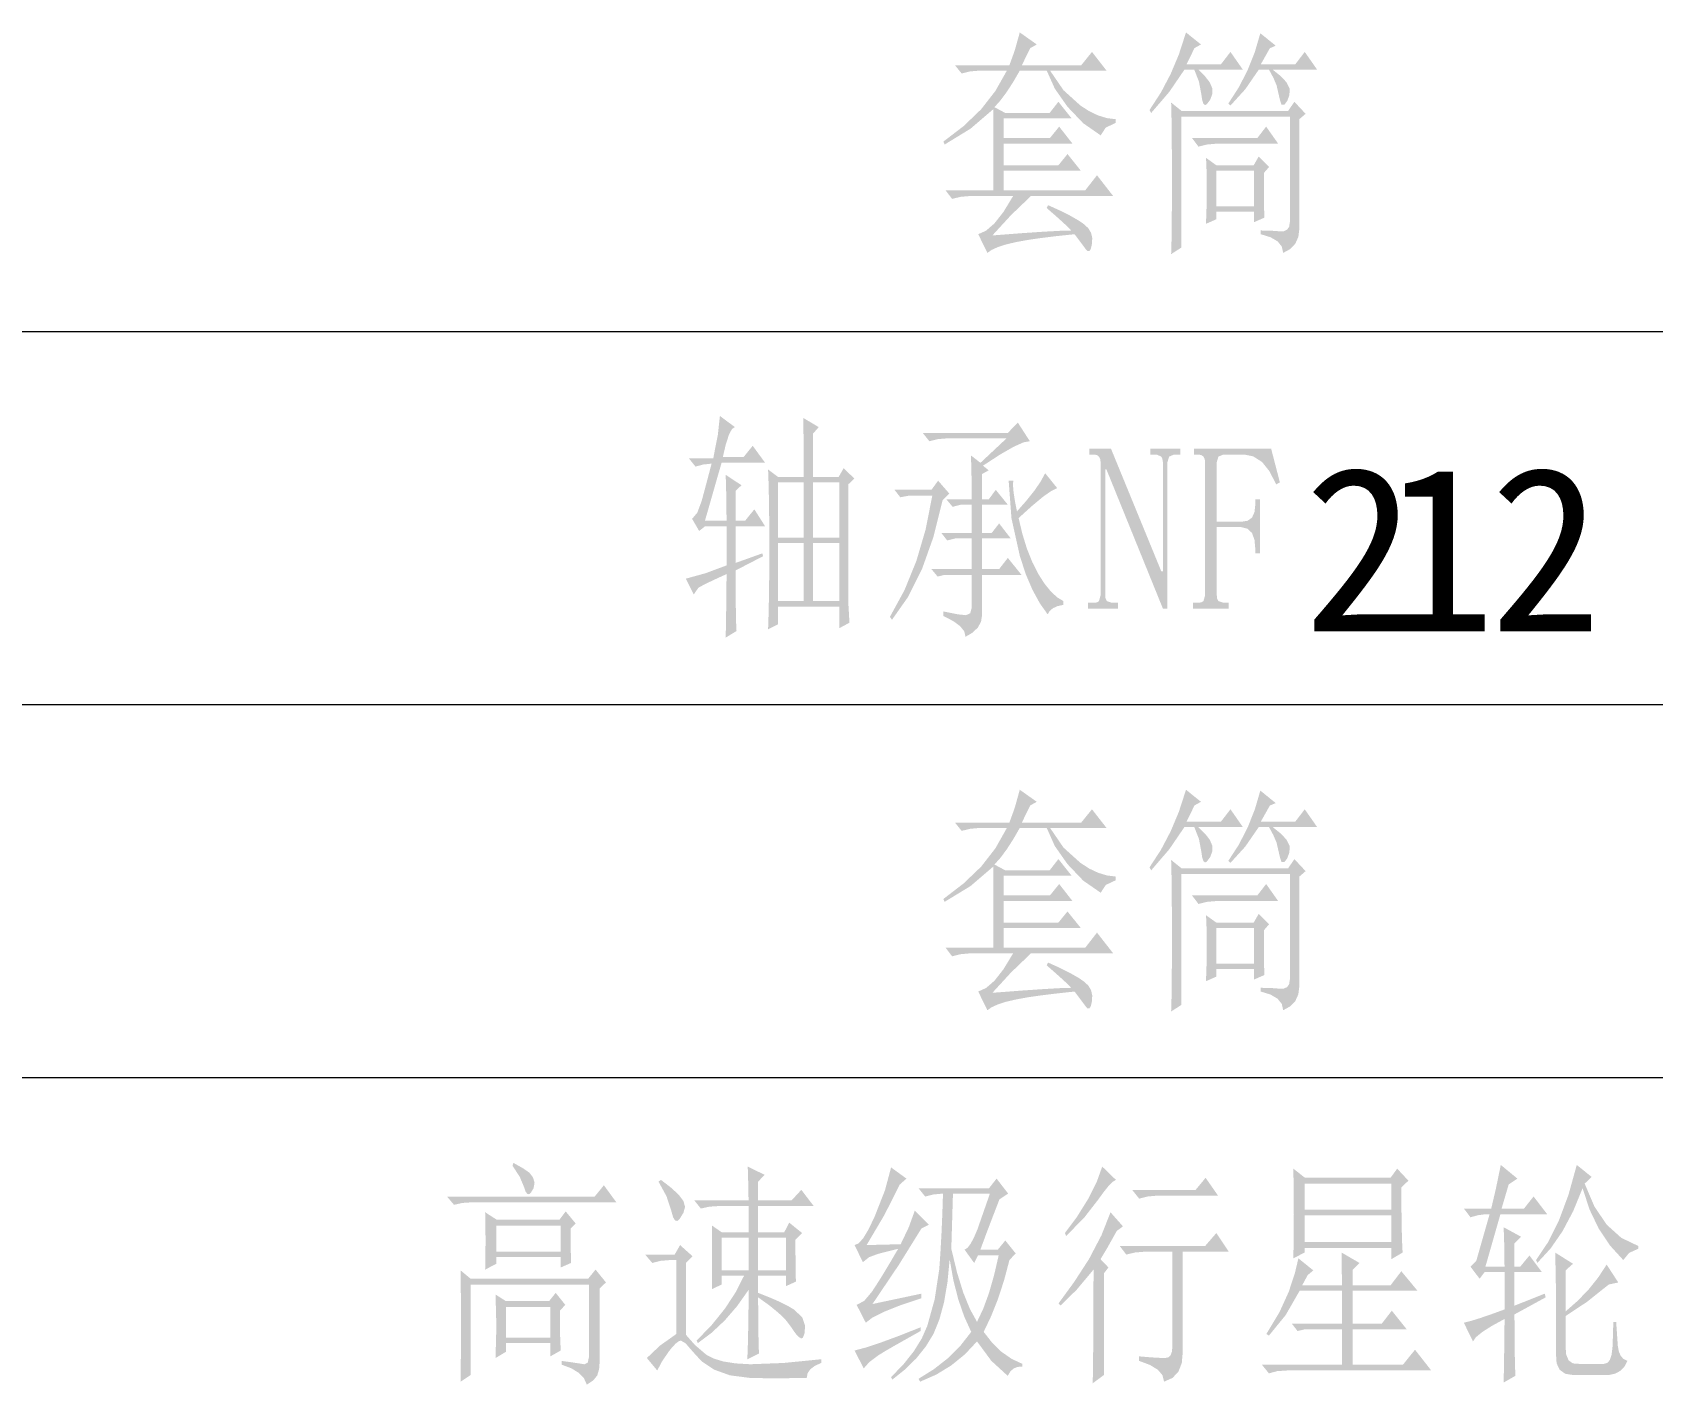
# Model space of a CAD drawing. Header units: millimetres. Extents: x -594 to 6367, y -2099 to 456.
# Drawn here: x 443.74 to 474.17, y -161.25 to -135.86 of the extents above; entities that cross this region are included whole.
import ezdxf

# ---------------------------------------------------------------- set-up
doc = ezdxf.new("R2010")
doc.units = ezdxf.units.MM
doc.layers.get('0').update_dxf_attribs({"lineweight": 35})
doc.styles.get("Standard").update_dxf_attribs({"font": 'txt.shx'})

msp = doc.modelspace()

# ---------------------------------------------------------------- hatches: boundary and pattern name
h = msp.add_hatch(color=0)
h.dxf.hatch_style = 2
h.paths.add_polyline_path([(461.071, -136.472), (462.093, -136.472), (462.193, -136.196), (462.288, -135.856), (462.607, -136.082), (462.483, -136.152), (462.327, -136.472), (463.442, -136.472), (463.644, -136.222), (463.917, -136.573), (462.857, -136.573), (463.109, -136.941), (463.426, -137.228), (463.594, -137.336), (463.76, -137.415), (463.925, -137.465), (464.089, -137.485), (464.089, -137.555), (463.902, -137.643), (463.808, -137.789), (463.479, -137.561), (463.184, -137.251), (462.946, -136.912), (462.794, -136.573), (462.288, -136.573), (462.162, -136.791), (462.041, -136.977), (461.925, -137.133), (461.812, -137.259), (462.015, -137.368), (462.849, -137.368), (463.013, -137.158), (463.262, -137.47), (461.984, -137.47), (461.984, -137.836), (462.857, -137.836), (463.028, -137.625), (463.278, -137.945), (461.984, -137.945), (461.984, -138.351), (463.013, -138.351), (463.184, -138.14), (463.434, -138.452), (461.984, -138.452), (461.984, -138.818), (463.52, -138.818), (463.738, -138.538), (464.042, -138.928), (462.498, -138.928), (462.124, -139.286), (461.773, -139.668), (462.308, -139.627), (462.733, -139.598), (463.048, -139.581), (463.254, -139.575), (463.186, -139.505), (463.086, -139.411), (462.955, -139.294), (462.794, -139.154), (462.818, -139.099), (463.044, -139.201), (463.233, -139.296), (463.384, -139.382), (463.496, -139.458), (463.575, -139.533), (463.626, -139.618), (463.649, -139.714), (463.644, -139.824), (463.624, -139.913), (463.598, -139.96), (463.565, -139.963), (463.527, -139.926), (463.317, -139.645), (462.985, -139.68), (462.691, -139.716), (462.435, -139.753), (462.217, -139.793), (462.03, -139.837), (461.878, -139.886), (461.761, -139.939), (461.679, -139.996), (461.508, -139.645), (461.654, -139.579), (461.812, -139.442), (461.982, -139.226), (462.163, -138.928), (461.352, -138.928), (461.176, -138.943), (461.017, -138.982), (460.892, -138.818), (461.789, -138.818), (461.789, -137.298), (461.362, -137.664), (460.876, -137.961), (460.853, -137.906), (461.234, -137.614), (461.563, -137.298), (461.831, -136.953), (462.046, -136.573), (461.531, -136.573), (461.355, -136.588), (461.196, -136.627)])
h = msp.add_hatch(color=0)
h.paths.add_polyline_path([(465.98, -138.452), (465.98, -139.122), (466.689, -139.122), (466.689, -138.452)])
h.paths.add_polyline_path([(466.814, -139.575), (466.978, -139.577), (467.165, -139.59), (467.248, -139.589), (467.309, -139.56), (467.347, -139.504), (467.36, -139.419), (467.36, -137.438), (465.325, -137.438), (465.325, -139.894), (465.13, -140.019), (465.133, -139.962), (465.136, -139.871), (465.138, -139.748), (465.14, -139.592), (465.142, -139.403), (465.144, -139.181), (465.145, -138.927), (465.145, -138.639), (465.145, -138.35), (465.144, -138.091), (465.142, -137.862), (465.14, -137.663), (465.138, -137.495), (465.136, -137.357), (465.133, -137.25), (465.13, -137.173), (465.325, -137.329), (467.329, -137.329), (467.445, -137.158), (467.656, -137.384), (467.539, -137.485), (467.539, -139.543), (467.52, -139.695), (467.463, -139.822), (467.368, -139.923), (467.235, -139.996), (467.209, -139.877), (467.13, -139.779), (466.998, -139.702), (466.814, -139.645)])
h.paths.add_polyline_path([(465.52, -137.836), (466.752, -137.836), (466.915, -137.625), (467.141, -137.945), (465.98, -137.945), (465.803, -137.961), (465.644, -138)])
h.paths.add_polyline_path([(465.785, -139.45), (465.795, -139.164), (465.8, -138.779), (465.799, -138.585), (465.795, -138.425), (465.79, -138.299), (465.785, -138.21), (465.98, -138.351), (466.681, -138.351), (466.775, -138.187), (466.97, -138.382), (466.876, -138.491), (466.876, -139.068), (466.877, -139.186), (466.884, -139.333), (466.689, -139.419), (466.689, -139.224), (465.98, -139.224), (465.98, -139.364)])
h.paths.add_polyline_path([(465.41, -135.856), (465.691, -136.082), (465.566, -136.152), (465.501, -136.292), (465.418, -136.456), (466.065, -136.456), (466.245, -136.222), (466.479, -136.557), (465.644, -136.557), (465.767, -136.68), (465.855, -136.791), (465.902, -136.901), (465.902, -137.017), (465.863, -137.123), (465.8, -137.204), (465.767, -137.22), (465.738, -137.197), (465.715, -137.132), (465.699, -137.025), (465.653, -136.779), (465.566, -136.557), (465.379, -136.557), (465.097, -136.971), (464.756, -137.368), (464.724, -137.314), (464.941, -136.98), (465.122, -136.635), (465.275, -136.272)])
h.paths.add_polyline_path([(466.806, -135.871), (467.095, -136.105), (466.985, -136.152), (466.814, -136.456), (467.461, -136.456), (467.64, -136.222), (467.874, -136.557), (467.04, -136.557), (467.186, -136.674), (467.297, -136.791), (467.357, -136.912), (467.352, -137.033), (467.311, -137.143), (467.258, -137.212), (467.204, -137.212), (467.173, -137.119), (467.11, -136.846), (467.052, -136.71), (466.97, -136.557), (466.775, -136.557), (466.524, -136.922), (466.245, -137.228), (466.206, -137.189), (466.402, -136.886), (466.567, -136.565), (466.702, -136.226)])
h = msp.add_hatch(color=0)
h.paths.add_polyline_path([(458.403, -145.443), (458.403, -146.534), (458.902, -146.534), (458.902, -145.443)])
h.paths.add_polyline_path([(459.066, -146.534), (459.089, -146.94), (458.902, -147.041), (458.902, -146.636), (457.748, -146.636), (457.748, -146.971), (457.561, -147.064), (457.571, -146.758), (457.578, -146.4), (457.583, -145.992), (457.584, -145.536), (457.583, -145.084), (457.578, -144.688), (457.571, -144.348), (457.561, -144.063), (457.748, -144.203), (458.231, -144.203), (458.23, -143.836), (458.227, -143.529), (458.225, -143.283), (458.223, -143.096), (458.512, -143.267), (458.403, -143.392), (458.403, -144.203), (458.886, -144.203), (458.98, -144.039), (459.182, -144.234), (459.066, -144.343)])
h.paths.add_polyline_path([(457.748, -144.304), (457.748, -145.341), (458.231, -145.341), (458.231, -144.304)])
h.paths.add_polyline_path([(458.403, -144.304), (458.403, -145.341), (458.902, -145.341), (458.902, -144.304)])
h.paths.add_polyline_path([(457.748, -145.443), (457.748, -146.534), (458.231, -146.534), (458.231, -145.443)])
h.paths.add_polyline_path([(456.953, -145.957), (456.953, -146.343), (456.955, -146.661), (456.959, -146.911), (456.968, -147.096), (456.765, -147.22), (456.776, -146.58), (456.781, -146.027), (456.591, -146.114), (456.44, -146.185), (456.327, -146.242), (456.251, -146.285), (456.165, -146.409), (456.017, -146.113), (456.393, -146.009), (456.781, -145.864), (456.781, -145.131), (456.376, -145.131), (456.266, -145.217), (456.134, -144.99), (456.232, -144.873), (456.313, -144.655), (456.395, -144.351), (456.5, -143.953), (456.348, -143.969), (456.196, -144.008), (456.072, -143.852), (456.532, -143.852), (456.577, -143.613), (456.617, -143.415), (456.656, -143.057), (456.937, -143.267), (456.883, -143.302), (456.827, -143.408), (456.769, -143.583), (456.711, -143.829), (457.101, -143.829), (457.272, -143.618), (457.506, -143.938), (456.687, -143.938), (456.376, -145.022), (456.781, -145.022), (456.776, -144.564), (456.765, -144.164), (457.062, -144.359), (456.953, -144.46), (456.953, -145.022), (457.132, -145.022), (457.303, -144.811), (457.506, -145.131), (456.953, -145.131), (456.953, -145.817), (457.452, -145.638), (457.467, -145.692)])
h = msp.add_hatch(color=0)
h.paths.add_polyline_path([(460.839, -144.64), (460.667, -145.328), (460.452, -145.932), (460.193, -146.451), (459.888, -146.885), (459.849, -146.831), (460.123, -146.328), (460.346, -145.78), (460.52, -145.188), (460.645, -144.554), (460.208, -144.554), (460.044, -144.585), (459.935, -144.445), (460.629, -144.445), (460.754, -144.273), (460.964, -144.515)])
h.paths.add_polyline_path([(462.079, -144.273), (462.165, -144.273), (462.161, -144.362), (462.171, -144.489), (462.196, -144.651), (462.235, -144.85), (462.413, -144.648), (462.562, -144.462), (462.679, -144.291), (462.765, -144.133), (462.991, -144.413), (462.88, -144.466), (462.722, -144.577), (462.518, -144.747), (462.266, -144.975), (462.338, -145.277), (462.423, -145.553), (462.522, -145.8), (462.633, -146.02), (462.751, -146.205), (462.871, -146.353), (462.99, -146.463), (463.108, -146.534), (463.108, -146.604), (462.997, -146.629), (462.911, -146.668), (462.849, -146.72), (462.812, -146.784), (462.665, -146.576), (462.528, -146.326), (462.402, -146.032), (462.29, -145.692), (462.132, -144.98)])
h.paths.add_polyline_path([(461.385, -144.624), (461.384, -144.344), (461.38, -144.111), (461.375, -143.929), (461.37, -143.798), (461.549, -143.938), (462.04, -143.478), (460.925, -143.478), (460.749, -143.493), (460.59, -143.532), (460.465, -143.376), (462.064, -143.376), (462.251, -143.182), (462.477, -143.532), (462.361, -143.552), (462.177, -143.634), (461.922, -143.78), (461.596, -143.992), (461.705, -144.078), (461.58, -144.148), (461.58, -144.624), (461.705, -144.624), (461.837, -144.445), (462.064, -144.725), (461.58, -144.725), (461.58, -145.256), (461.76, -145.256), (461.9, -145.076), (462.118, -145.357), (461.58, -145.357), (461.58, -145.934), (461.9, -145.934), (462.064, -145.723), (462.321, -146.043), (461.58, -146.043), (461.58, -146.799), (461.56, -146.922), (461.5, -147.031), (461.403, -147.126), (461.268, -147.205), (461.247, -147.105), (461.17, -147.007), (461.039, -146.91), (460.855, -146.815), (460.855, -146.729), (461.118, -146.782), (461.276, -146.799), (461.357, -146.764), (461.385, -146.659), (461.385, -146.043), (460.871, -146.043), (460.746, -146.074), (460.629, -145.934), (461.385, -145.934), (461.385, -145.357), (461.081, -145.357), (460.925, -145.396), (460.816, -145.256), (461.385, -145.256), (461.385, -144.725), (461.175, -144.725), (461.027, -144.764), (460.91, -144.624)])
h = msp.add_hatch(color=0)
h.dxf.hatch_style = 2
h.paths.add_polyline_path([(464.945, -145.973), (464.976, -145.973), (464.976, -143.922), (464.966, -143.863), (464.945, -143.821), (464.859, -143.782), (464.742, -143.782), (464.742, -143.673), (465.303, -143.673), (465.303, -143.782), (465.186, -143.782), (465.093, -143.821), (465.062, -143.922), (465.062, -146.675), (464.976, -146.675), (463.916, -144.063), (463.892, -144.063), (463.892, -146.425), (463.899, -146.488), (463.923, -146.534), (464.017, -146.565), (464.134, -146.565), (464.134, -146.675), (463.572, -146.675), (463.572, -146.565), (463.682, -146.565), (463.74, -146.559), (463.775, -146.534), (463.806, -146.425), (463.806, -143.922), (463.797, -143.863), (463.775, -143.821), (463.74, -143.793), (463.682, -143.782), (463.596, -143.782), (463.596, -143.673), (464.001, -143.673)])
h = msp.add_hatch(color=0)
h.dxf.hatch_style = 2
h.paths.add_polyline_path([(466.214, -146.565), (466.214, -146.675), (465.543, -146.675), (465.543, -146.565), (465.637, -146.565), (465.699, -146.559), (465.738, -146.534), (465.769, -146.425), (465.769, -143.922), (465.76, -143.863), (465.738, -143.821), (465.699, -143.793), (465.637, -143.782), (465.559, -143.782), (465.559, -143.673), (467.009, -143.673), (467.173, -144.304), (467.103, -144.343), (466.979, -144.098), (466.838, -143.922), (466.673, -143.817), (466.502, -143.782), (466.112, -143.782), (466.019, -143.821), (465.988, -143.922), (465.988, -145.045), (466.448, -145.045), (466.567, -145.026), (466.65, -144.967), (466.696, -144.862), (466.713, -144.71), (466.713, -144.624), (466.799, -144.624), (466.799, -145.638), (466.713, -145.638), (466.713, -145.567), (466.696, -145.385), (466.65, -145.256), (466.567, -145.175), (466.448, -145.146), (465.988, -145.146), (465.988, -146.425), (465.994, -146.488), (466.019, -146.534), (466.112, -146.565)])
h = msp.add_hatch(color=0)
h.dxf.hatch_style = 2
h.paths.add_polyline_path([(461.071, -150.693), (462.093, -150.693), (462.193, -150.417), (462.288, -150.077), (462.607, -150.303), (462.483, -150.373), (462.327, -150.693), (463.442, -150.693), (463.644, -150.444), (463.917, -150.794), (462.857, -150.794), (463.109, -151.163), (463.426, -151.449), (463.594, -151.558), (463.76, -151.636), (463.925, -151.686), (464.089, -151.707), (464.089, -151.777), (463.902, -151.865), (463.808, -152.011), (463.479, -151.783), (463.184, -151.473), (462.946, -151.134), (462.794, -150.794), (462.288, -150.794), (462.162, -151.012), (462.041, -151.199), (461.925, -151.355), (461.812, -151.481), (462.015, -151.59), (462.849, -151.59), (463.013, -151.379), (463.262, -151.691), (461.984, -151.691), (461.984, -152.058), (462.857, -152.058), (463.028, -151.847), (463.278, -152.167), (461.984, -152.167), (461.984, -152.572), (463.013, -152.572), (463.184, -152.362), (463.434, -152.673), (461.984, -152.673), (461.984, -153.04), (463.52, -153.04), (463.738, -152.759), (464.042, -153.149), (462.498, -153.149), (462.124, -153.508), (461.773, -153.89), (462.308, -153.849), (462.733, -153.82), (463.048, -153.802), (463.254, -153.796), (463.186, -153.726), (463.086, -153.633), (462.955, -153.516), (462.794, -153.375), (462.818, -153.321), (463.044, -153.423), (463.233, -153.518), (463.384, -153.604), (463.496, -153.679), (463.575, -153.754), (463.626, -153.839), (463.649, -153.936), (463.644, -154.046), (463.624, -154.135), (463.598, -154.181), (463.565, -154.185), (463.527, -154.147), (463.317, -153.866), (462.985, -153.902), (462.691, -153.938), (462.435, -153.975), (462.217, -154.015), (462.03, -154.058), (461.878, -154.107), (461.761, -154.16), (461.679, -154.217), (461.508, -153.866), (461.654, -153.8), (461.812, -153.664), (461.982, -153.447), (462.163, -153.149), (461.352, -153.149), (461.176, -153.165), (461.017, -153.204), (460.892, -153.04), (461.789, -153.04), (461.789, -151.52), (461.362, -151.886), (460.876, -152.182), (460.853, -152.128), (461.234, -151.835), (461.563, -151.52), (461.831, -151.175), (462.046, -150.794), (461.531, -150.794), (461.355, -150.81), (461.196, -150.849)])
h = msp.add_hatch(color=0)
h.paths.add_polyline_path([(465.98, -152.673), (465.98, -153.344), (466.689, -153.344), (466.689, -152.673)])
h.paths.add_polyline_path([(466.814, -153.796), (466.978, -153.798), (467.165, -153.812), (467.248, -153.81), (467.309, -153.782), (467.347, -153.725), (467.36, -153.64), (467.36, -151.66), (465.325, -151.66), (465.325, -154.116), (465.13, -154.241), (465.133, -154.183), (465.136, -154.093), (465.138, -153.97), (465.14, -153.814), (465.142, -153.625), (465.144, -153.403), (465.145, -153.148), (465.145, -152.861), (465.145, -152.572), (465.144, -152.313), (465.142, -152.084), (465.14, -151.885), (465.138, -151.717), (465.136, -151.579), (465.133, -151.472), (465.13, -151.395), (465.325, -151.551), (467.329, -151.551), (467.445, -151.379), (467.656, -151.605), (467.539, -151.707), (467.539, -153.765), (467.52, -153.917), (467.463, -154.044), (467.368, -154.144), (467.235, -154.217), (467.209, -154.099), (467.13, -154.001), (466.998, -153.923), (466.814, -153.866)])
h.paths.add_polyline_path([(465.52, -152.058), (466.752, -152.058), (466.915, -151.847), (467.141, -152.167), (465.98, -152.167), (465.803, -152.182), (465.644, -152.221)])
h.paths.add_polyline_path([(465.785, -153.672), (465.795, -153.386), (465.8, -153.001), (465.799, -152.807), (465.795, -152.646), (465.79, -152.521), (465.785, -152.432), (465.98, -152.572), (466.681, -152.572), (466.775, -152.408), (466.97, -152.603), (466.876, -152.712), (466.876, -153.289), (466.877, -153.407), (466.884, -153.555), (466.689, -153.64), (466.689, -153.445), (465.98, -153.445), (465.98, -153.586)])
h.paths.add_polyline_path([(465.41, -150.077), (465.691, -150.303), (465.566, -150.373), (465.501, -150.514), (465.418, -150.677), (466.065, -150.677), (466.245, -150.444), (466.479, -150.779), (465.644, -150.779), (465.767, -150.902), (465.855, -151.013), (465.902, -151.123), (465.902, -151.239), (465.863, -151.344), (465.8, -151.426), (465.767, -151.442), (465.738, -151.418), (465.715, -151.354), (465.699, -151.247), (465.653, -151.001), (465.566, -150.779), (465.379, -150.779), (465.097, -151.193), (464.756, -151.59), (464.724, -151.535), (464.941, -151.202), (465.122, -150.857), (465.275, -150.493)])
h.paths.add_polyline_path([(466.806, -150.093), (467.095, -150.327), (466.985, -150.373), (466.814, -150.677), (467.461, -150.677), (467.64, -150.444), (467.874, -150.779), (467.04, -150.779), (467.186, -150.896), (467.297, -151.013), (467.357, -151.134), (467.352, -151.254), (467.311, -151.365), (467.258, -151.434), (467.204, -151.434), (467.173, -151.34), (467.11, -151.067), (467.052, -150.932), (466.97, -150.779), (466.775, -150.779), (466.524, -151.143), (466.245, -151.449), (466.206, -151.41), (466.402, -151.108), (466.567, -150.787), (466.702, -150.448)])
h = msp.add_hatch(color=0)
h.paths.add_polyline_path([(452.762, -157.138), (452.777, -157.083), (452.964, -157.188), (453.081, -157.27), (453.146, -157.358), (453.175, -157.457), (453.157, -157.557), (453.105, -157.645), (453.07, -157.673), (453.036, -157.664), (453.006, -157.62), (452.98, -157.543), (452.897, -157.346)])
h.paths.add_polyline_path([(451.53, -157.715), (454.305, -157.715), (454.477, -157.504), (454.711, -157.824), (451.997, -157.824), (451.818, -157.836), (451.662, -157.871)])
h.paths.add_polyline_path([(453.682, -160.802), (453.84, -160.824), (453.963, -160.842), (454.053, -160.856), (454.11, -160.865), (454.174, -160.834), (454.196, -160.732), (454.196, -159.368), (451.974, -159.368), (451.974, -161.067), (451.787, -161.192), (451.795, -160.147), (451.787, -159.103), (451.974, -159.259), (454.181, -159.259), (454.321, -159.087), (454.516, -159.329), (454.399, -159.438), (454.399, -160.802), (454.387, -160.959), (454.352, -161.075), (454.278, -161.167), (454.157, -161.247), (454.102, -161.127), (454.004, -161.025), (453.864, -160.94), (453.682, -160.872)])
h.paths.add_polyline_path([(452.247, -159.087), (452.255, -158.541), (452.247, -158.011), (452.465, -158.151), (453.643, -158.151), (453.76, -157.995), (453.947, -158.222), (453.853, -158.315), (453.854, -158.688), (453.861, -158.962), (453.666, -159.048), (453.666, -158.853), (452.458, -158.853), (452.458, -158.978)])
h.paths.add_polyline_path([(452.458, -158.261), (452.458, -158.752), (453.666, -158.752), (453.666, -158.261)])
h.paths.add_polyline_path([(453.65, -159.859), (453.652, -160.257), (453.666, -160.607), (453.471, -160.717), (453.471, -160.467), (452.637, -160.467), (452.637, -160.631), (452.442, -160.748), (452.458, -160.155), (452.442, -159.555), (452.637, -159.68), (453.448, -159.68), (453.572, -159.524), (453.752, -159.75)])
h.paths.add_polyline_path([(452.637, -159.789), (452.637, -160.366), (453.471, -160.366), (453.471, -159.789)])
h = msp.add_hatch(color=0)
h.paths.add_polyline_path([(456.688, -158.487), (456.688, -159.103), (457.194, -159.103), (457.194, -158.487)])
h.paths.add_polyline_path([(457.374, -158.487), (457.374, -159.103), (457.896, -159.103), (457.896, -158.487)])
h.paths.add_polyline_path([(457.374, -159.609), (457.376, -160.182), (457.389, -160.662), (457.171, -160.771), (457.181, -160.492), (457.188, -160.181), (457.193, -159.84), (457.194, -159.469), (456.977, -159.776), (456.745, -160.044), (456.5, -160.274), (456.243, -160.467), (456.22, -160.42), (456.508, -160.121), (456.752, -159.818), (456.952, -159.512), (457.109, -159.204), (456.688, -159.204), (456.688, -159.368), (456.508, -159.453), (456.508, -158.261), (456.688, -158.385), (457.194, -158.385), (457.194, -157.894), (456.633, -157.894), (456.457, -157.906), (456.298, -157.941), (456.173, -157.785), (457.194, -157.785), (457.189, -157.498), (457.179, -157.153), (457.498, -157.309), (457.374, -157.434), (457.374, -157.785), (458.005, -157.785), (458.185, -157.59), (458.418, -157.894), (457.374, -157.894), (457.374, -158.385), (457.865, -158.385), (457.958, -158.206), (458.2, -158.401), (458.075, -158.526), (458.076, -158.952), (458.083, -159.313), (457.896, -159.399), (457.896, -159.204), (457.374, -159.204), (457.374, -159.524), (457.587, -159.609), (457.77, -159.688), (457.923, -159.764), (458.044, -159.836), (458.202, -159.982), (458.255, -160.14), (458.247, -160.276), (458.216, -160.366), (458.184, -160.38), (458.136, -160.353), (458.073, -160.283), (457.997, -160.171), (457.897, -160.039), (457.759, -159.902), (457.584, -159.759)])
h.paths.add_polyline_path([(455.502, -157.434), (455.549, -157.403), (455.73, -157.542), (455.877, -157.676), (455.971, -157.799), (456.001, -157.91), (455.971, -158.02), (455.9, -158.136), (455.855, -158.175), (455.813, -158.164), (455.776, -158.102), (455.744, -157.988), (455.655, -157.714)])
h.paths.add_polyline_path([(456.017, -160.311), (456.188, -160.504), (456.399, -160.685), (456.538, -160.758), (456.722, -160.813), (456.951, -160.849), (457.225, -160.865), (457.851, -160.841), (458.559, -160.771), (458.559, -160.841), (458.44, -160.894), (458.355, -160.958), (458.303, -161.034), (458.286, -161.122), (457.974, -161.126), (457.694, -161.128), (457.445, -161.126), (457.225, -161.122), (456.845, -161.073), (456.547, -160.966), (456.315, -160.812), (456.142, -160.623), (456.012, -160.472), (455.923, -160.42), (455.883, -160.433), (455.831, -160.472), (455.769, -160.535), (455.697, -160.623), (455.568, -160.814), (455.479, -160.982), (455.284, -160.748), (455.529, -160.516), (455.838, -160.296), (455.838, -158.908), (455.721, -158.908), (455.541, -158.923), (455.385, -158.962), (455.253, -158.806), (455.806, -158.806), (455.908, -158.627), (456.142, -158.837), (456.017, -158.962)])
h = msp.add_hatch(color=0)
h.paths.add_polyline_path([(460.441, -159.625), (460.042, -159.759), (459.734, -159.881), (459.518, -159.99), (459.396, -160.085), (459.224, -159.75), (459.366, -159.675), (459.513, -159.5), (459.6, -159.367), (459.712, -159.189), (459.846, -158.966), (460.004, -158.697), (459.63, -158.791), (459.459, -158.854), (459.341, -158.947), (459.185, -158.627), (459.261, -158.595), (459.349, -158.496), (459.448, -158.331), (459.56, -158.097), (459.756, -157.598), (459.871, -157.169), (460.16, -157.379), (460.035, -157.489), (459.744, -158.064), (459.411, -158.627), (460.051, -158.611), (460.204, -158.29), (460.316, -157.98), (460.581, -158.245), (460.441, -158.315), (460.013, -159.004), (459.521, -159.734), (460.441, -159.539)])
h.paths.add_polyline_path([(459.185, -160.607), (459.403, -160.549), (459.682, -160.456), (460.023, -160.33), (460.425, -160.171), (460.425, -160.241), (460.156, -160.392), (459.935, -160.517), (459.762, -160.617), (459.638, -160.693), (459.462, -160.824), (459.357, -160.943)])
h.paths.add_polyline_path([(461.906, -157.769), (461.783, -158.087), (461.683, -158.349), (461.605, -158.558), (461.548, -158.713), (461.875, -158.713), (462.016, -158.541), (462.211, -158.783), (462.094, -158.908), (461.993, -159.289), (461.878, -159.641), (461.75, -159.962), (461.61, -160.257), (461.769, -160.461), (461.943, -160.63), (462.132, -160.762), (462.335, -160.857), (462.335, -160.911), (462.248, -160.914), (462.172, -160.945), (462.11, -161.001), (462.062, -161.083), (461.753, -160.8), (461.485, -160.436), (461.256, -160.68), (461.001, -160.887), (460.721, -161.058), (460.417, -161.192), (460.386, -161.138), (460.677, -160.956), (460.94, -160.75), (461.173, -160.517), (461.376, -160.257), (461.245, -159.97), (461.133, -159.647), (461.041, -159.288), (460.971, -158.892), (460.93, -159.322), (460.866, -159.699), (460.778, -160.024), (460.667, -160.296), (460.522, -160.533), (460.345, -160.754), (460.136, -160.96), (459.895, -161.153), (459.871, -161.106), (460.107, -160.862), (460.298, -160.621), (460.446, -160.383), (460.55, -160.147), (460.689, -159.648), (460.776, -159.079), (460.798, -158.763), (460.817, -158.422), (460.833, -158.055), (460.846, -157.66), (460.67, -157.676), (460.511, -157.715), (460.386, -157.559), (461.711, -157.559), (461.852, -157.379), (462.07, -157.66)])
h.paths.add_polyline_path([(461.033, -157.66), (461.002, -158.697), (461.11, -159.142), (461.226, -159.518), (461.351, -159.826), (461.485, -160.069), (461.602, -159.821), (461.709, -159.53), (461.804, -159.198), (461.891, -158.822), (461.501, -158.822), (461.431, -158.962), (461.251, -158.713), (461.306, -158.679), (461.364, -158.604), (461.426, -158.487), (461.493, -158.331), (461.727, -157.66)])
h = msp.add_hatch(color=0)
h.paths.add_polyline_path([(464.398, -157.59), (465.591, -157.59), (465.778, -157.364), (466.012, -157.699), (464.866, -157.699), (464.686, -157.715), (464.53, -157.754)])
h.paths.add_polyline_path([(464.53, -160.717), (464.697, -160.731), (464.834, -160.741), (464.943, -160.746), (465.021, -160.748), (465.078, -160.735), (465.12, -160.695), (465.145, -160.629), (465.154, -160.537), (465.154, -158.752), (464.624, -158.752), (464.447, -158.767), (464.289, -158.806), (464.164, -158.643), (465.77, -158.643), (465.98, -158.401), (466.214, -158.752), (465.349, -158.752), (465.349, -160.631), (465.331, -160.841), (465.267, -161.005), (465.156, -161.122), (464.998, -161.192), (464.969, -161.072), (464.881, -160.968), (464.735, -160.879), (464.53, -160.802)])
h.paths.add_polyline_path([(463.836, -157.153), (464.094, -157.403), (464.034, -157.439), (463.958, -157.514), (463.867, -157.627), (463.758, -157.777), (463.49, -158.122), (463.158, -158.455), (463.135, -158.401), (463.359, -158.102), (463.571, -157.762), (463.736, -157.434)])
h.paths.add_polyline_path([(463.868, -159.157), (463.868, -161.067), (463.657, -161.223), (463.66, -161.106), (463.663, -160.945), (463.665, -160.743), (463.668, -160.497), (463.67, -160.209), (463.671, -159.878), (463.672, -159.504), (463.673, -159.087), (463.355, -159.467), (463.049, -159.765), (463.018, -159.719), (463.305, -159.326), (463.587, -158.892), (463.822, -158.443), (463.992, -158.011), (464.226, -158.276), (464.109, -158.362), (463.94, -158.665), (463.805, -158.892), (463.953, -159.048)])
h = msp.add_hatch(color=0)
h.paths.add_polyline_path([(468.667, -158.962), (468.542, -159.087), (468.542, -159.383), (469.251, -159.383), (469.454, -159.118), (469.758, -159.485), (468.542, -159.485), (468.542, -160.101), (469.088, -160.101), (469.275, -159.859), (469.556, -160.21), (468.542, -160.21), (468.542, -160.872), (469.485, -160.872), (469.711, -160.592), (470.016, -160.982), (467.302, -160.982), (467.123, -160.994), (466.967, -161.036), (466.834, -160.872), (468.339, -160.872), (468.339, -160.21), (467.637, -160.21), (467.505, -160.241), (467.396, -160.101), (468.339, -160.101), (468.339, -159.485), (467.544, -159.485), (467.282, -159.941), (466.967, -160.327), (466.92, -160.296), (467.166, -159.886), (467.341, -159.5), (467.454, -159.156), (467.521, -158.876), (467.801, -159.103), (467.696, -159.19), (467.591, -159.383), (468.339, -159.383), (468.335, -159.055), (468.331, -158.767)])
h.paths.add_polyline_path([(467.637, -158.066), (467.637, -158.572), (469.267, -158.572), (469.267, -158.066)])
h.paths.add_polyline_path([(467.427, -157.192), (467.645, -157.364), (469.251, -157.364), (469.376, -157.192), (469.587, -157.418), (469.454, -157.543), (469.456, -157.927), (469.46, -158.261), (469.467, -158.541), (469.478, -158.767), (469.267, -158.892), (469.267, -158.682), (467.637, -158.682), (467.637, -158.767), (467.427, -158.876), (467.431, -158.513), (467.435, -158.05), (467.431, -157.583)])
h.paths.add_polyline_path([(467.637, -157.473), (467.637, -157.964), (469.267, -157.964), (469.267, -157.473)])
h = msp.add_hatch(color=0)
h.paths.add_polyline_path([(471.392, -159.032), (471.387, -158.63), (471.376, -158.292), (471.704, -158.471), (471.579, -158.596), (471.579, -159.032), (471.688, -159.032), (471.86, -158.822), (472.094, -159.134), (471.579, -159.134), (471.579, -159.765), (472.148, -159.539), (472.164, -159.609), (471.579, -159.929), (471.581, -160.55), (471.595, -161.083), (471.376, -161.208), (471.382, -160.866), (471.387, -160.553), (471.391, -160.269), (471.392, -160.015), (471.152, -160.146), (470.973, -160.26), (470.855, -160.357), (470.799, -160.436), (470.628, -160.085), (470.763, -160.051), (470.934, -159.998), (471.143, -159.926), (471.392, -159.836), (471.392, -159.134), (471.018, -159.134), (470.924, -159.259), (470.753, -159.032), (470.862, -158.923), (471.111, -158.05), (471.018, -158.05), (470.894, -158.066), (470.753, -158.105), (470.628, -157.941), (471.142, -157.941), (471.229, -157.572), (471.322, -157.122), (471.634, -157.379), (471.47, -157.489), (471.337, -157.941), (471.758, -157.941), (471.938, -157.715), (472.195, -158.05), (471.314, -158.05), (471.033, -159.032)])
h.paths.add_polyline_path([(473.029, -157.348), (472.897, -157.473), (473.082, -157.906), (473.312, -158.245), (473.585, -158.491), (473.902, -158.643), (473.902, -158.697), (473.733, -158.773), (473.622, -158.908), (473.372, -158.634), (473.161, -158.318), (472.989, -157.959), (472.858, -157.559), (472.682, -157.989), (472.482, -158.366), (472.258, -158.69), (472.008, -158.962), (471.984, -158.908), (472.208, -158.575), (472.413, -158.167), (472.593, -157.683), (472.749, -157.122)])
h.paths.add_polyline_path([(472.359, -159.68), (472.354, -159.183), (472.343, -158.767), (472.678, -158.978), (472.538, -159.103), (472.538, -159.874), (472.77, -159.67), (472.977, -159.454), (473.156, -159.229), (473.31, -158.993), (473.528, -159.329), (473.349, -159.368), (472.941, -159.693), (472.538, -159.96), (472.538, -160.522), (472.55, -160.683), (472.596, -160.792), (472.675, -160.849), (472.788, -160.857), (473.263, -160.857), (473.325, -160.839), (473.37, -160.785), (473.401, -160.692), (473.419, -160.561), (473.43, -160.286), (473.435, -160.069), (473.489, -160.069), (473.52, -160.522), (473.54, -160.627), (473.575, -160.709), (473.628, -160.767), (473.7, -160.802), (473.643, -160.911), (473.565, -160.99), (473.467, -161.042), (473.349, -161.067), (472.678, -161.067), (472.531, -161.043), (472.428, -160.969), (472.37, -160.847), (472.359, -160.678)])

# ---------------------------------------------------------------- linework, layer by layer
at = {"color": 0, "lineweight": 0}
for points in [[(574.5, -141.475), (394.499, -141.475)], [(574.5, -141.475), (394.499, -141.475)], [(574.5, -148.481), (394.499, -148.481)], [(574.5, -148.481), (394.499, -148.481)], [(574.5, -155.487), (394.499, -155.487)], [(574.5, -155.487), (394.499, -155.487)]]:
    msp.add_lwpolyline(points, dxfattribs=at)

# ---------------------------------------------------------------- texts
at = {"color": 0, "char_height": 3.08601, "attachment_point": 1}
for s, insert in [('{\\fSimSun|b0|i0|c0;2}', (467.623, -144.018)), ('{\\fSimSun|b0|i0|c0;1}', (469.12, -144.018)), ('{\\fSimSun|b0|i0|c0;2}', (471.116, -144.018))]:
    msp.add_mtext(s, dxfattribs=dict(at, insert=insert))

doc.saveas('drawing.dxf')
